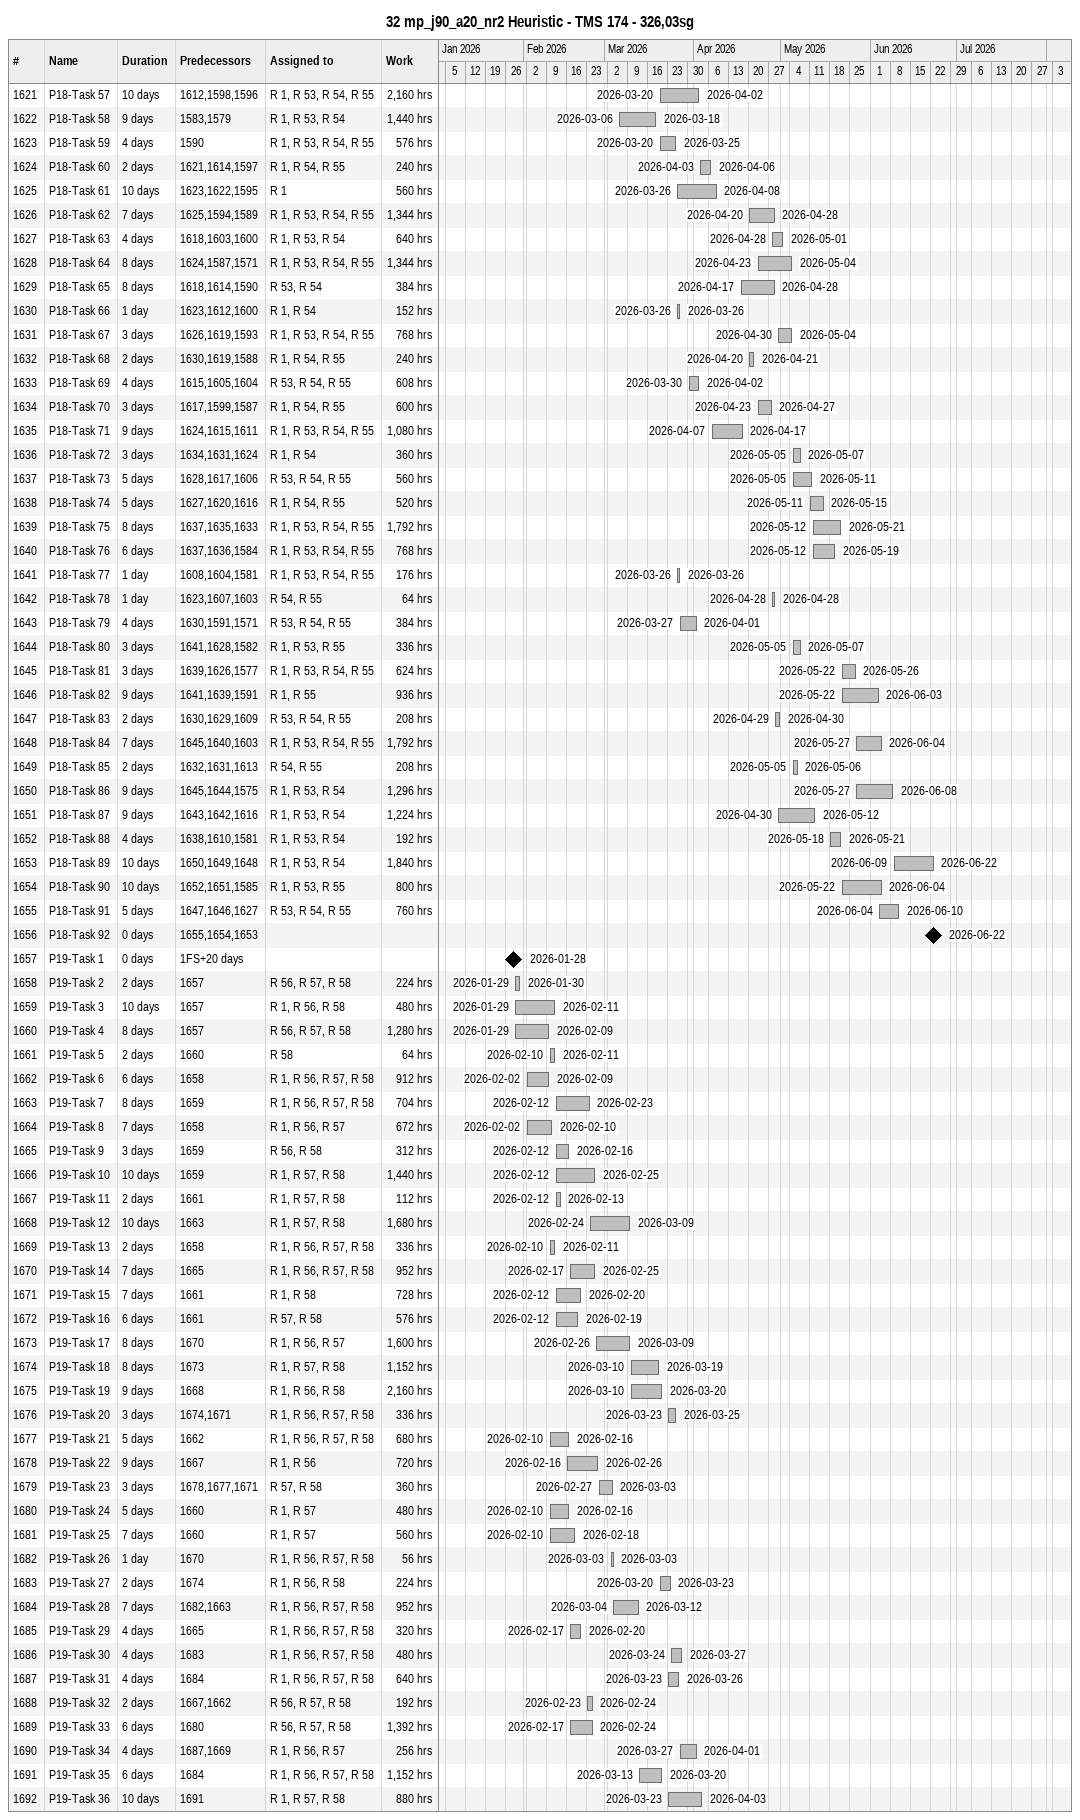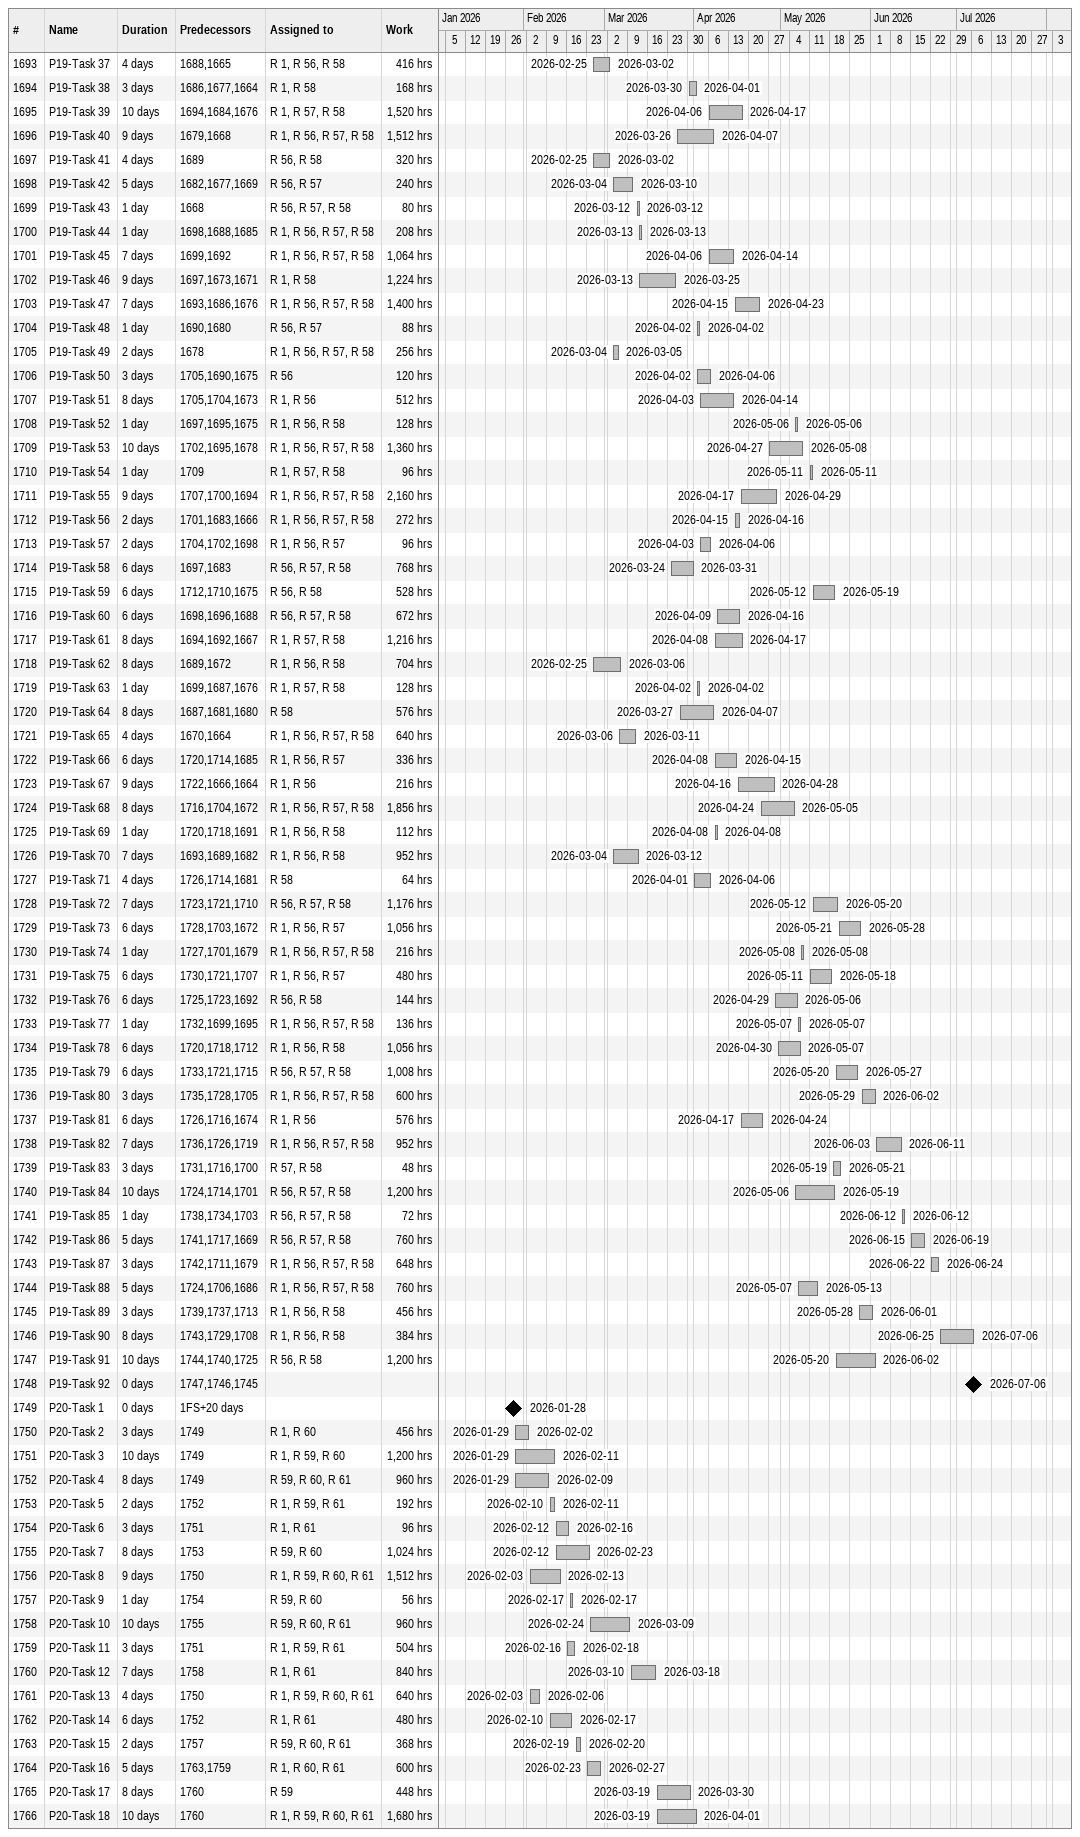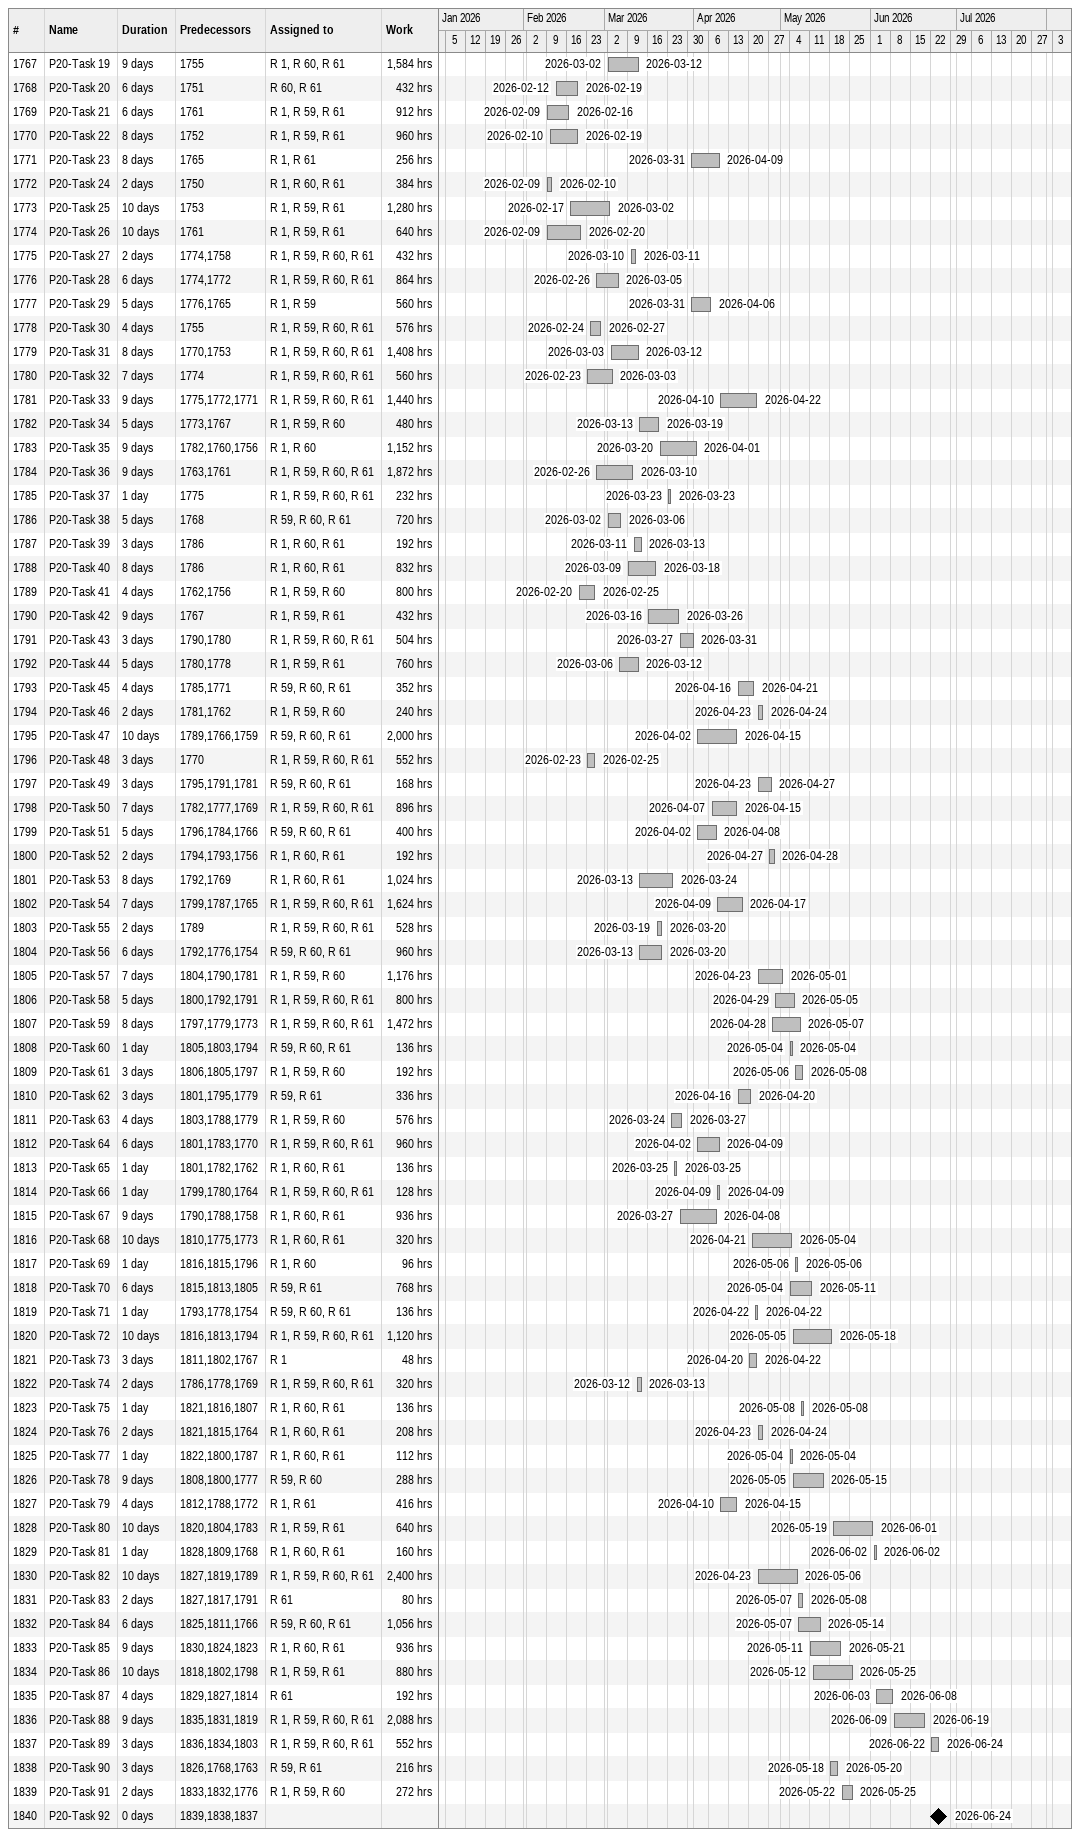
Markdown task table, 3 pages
32 mp_j90_a20_nr2 Heuristic - TMS 174 - 326,03sg

| ID | Task | Duration | Start | Finish | Predecessors | Resources | Work (h) |
|---|---|---|---|---|---|---|---|
| 1621 | P18-Task 57 | 10d | 2026-03-20 | 2026-04-02 | 1612, 1598, 1596 | R 1, R 53, R 54, R 55 | 2160 |
| 1622 | P18-Task 58 | 9d | 2026-03-06 | 2026-03-18 | 1583, 1579 | R 1, R 53, R 54 | 1440 |
| 1623 | P18-Task 59 | 4d | 2026-03-20 | 2026-03-25 | 1590 | R 1, R 53, R 54, R 55 | 576 |
| 1624 | P18-Task 60 | 2d | 2026-04-03 | 2026-04-06 | 1621, 1614, 1597 | R 1, R 54, R 55 | 240 |
| 1625 | P18-Task 61 | 10d | 2026-03-26 | 2026-04-08 | 1623, 1622, 1595 | R 1 | 560 |
| 1626 | P18-Task 62 | 7d | 2026-04-20 | 2026-04-28 | 1625, 1594, 1589 | R 1, R 53, R 54, R 55 | 1344 |
| 1627 | P18-Task 63 | 4d | 2026-04-28 | 2026-05-01 | 1618, 1603, 1600 | R 1, R 53, R 54 | 640 |
| 1628 | P18-Task 64 | 8d | 2026-04-23 | 2026-05-04 | 1624, 1587, 1571 | R 1, R 53, R 54, R 55 | 1344 |
| 1629 | P18-Task 65 | 8d | 2026-04-17 | 2026-04-28 | 1618, 1614, 1590 | R 53, R 54 | 384 |
| 1630 | P18-Task 66 | 1d | 2026-03-26 | 2026-03-26 | 1623, 1612, 1600 | R 1, R 54 | 152 |
| 1631 | P18-Task 67 | 3d | 2026-04-30 | 2026-05-04 | 1626, 1619, 1593 | R 1, R 53, R 54, R 55 | 768 |
| 1632 | P18-Task 68 | 2d | 2026-04-20 | 2026-04-21 | 1630, 1619, 1588 | R 1, R 54, R 55 | 240 |
| 1633 | P18-Task 69 | 4d | 2026-03-30 | 2026-04-02 | 1615, 1605, 1604 | R 53, R 54, R 55 | 608 |
| 1634 | P18-Task 70 | 3d | 2026-04-23 | 2026-04-27 | 1617, 1599, 1587 | R 1, R 54, R 55 | 600 |
| 1635 | P18-Task 71 | 9d | 2026-04-07 | 2026-04-17 | 1624, 1615, 1611 | R 1, R 53, R 54, R 55 | 1080 |
| 1636 | P18-Task 72 | 3d | 2026-05-05 | 2026-05-07 | 1634, 1631, 1624 | R 1, R 54 | 360 |
| 1637 | P18-Task 73 | 5d | 2026-05-05 | 2026-05-11 | 1628, 1617, 1606 | R 53, R 54, R 55 | 560 |
| 1638 | P18-Task 74 | 5d | 2026-05-11 | 2026-05-15 | 1627, 1620, 1616 | R 1, R 54, R 55 | 520 |
| 1639 | P18-Task 75 | 8d | 2026-05-12 | 2026-05-21 | 1637, 1635, 1633 | R 1, R 53, R 54, R 55 | 1792 |
| 1640 | P18-Task 76 | 6d | 2026-05-12 | 2026-05-19 | 1637, 1636, 1584 | R 1, R 53, R 54, R 55 | 768 |
| 1641 | P18-Task 77 | 1d | 2026-03-26 | 2026-03-26 | 1608, 1604, 1581 | R 1, R 53, R 54, R 55 | 176 |
| 1642 | P18-Task 78 | 1d | 2026-04-28 | 2026-04-28 | 1623, 1607, 1603 | R 54, R 55 | 64 |
| 1643 | P18-Task 79 | 4d | 2026-03-27 | 2026-04-01 | 1630, 1591, 1571 | R 53, R 54, R 55 | 384 |
| 1644 | P18-Task 80 | 3d | 2026-05-05 | 2026-05-07 | 1641, 1628, 1582 | R 1, R 53, R 55 | 336 |
| 1645 | P18-Task 81 | 3d | 2026-05-22 | 2026-05-26 | 1639, 1626, 1577 | R 1, R 53, R 54, R 55 | 624 |
| 1646 | P18-Task 82 | 9d | 2026-05-22 | 2026-06-03 | 1641, 1639, 1591 | R 1, R 55 | 936 |
| 1647 | P18-Task 83 | 2d | 2026-04-29 | 2026-04-30 | 1630, 1629, 1609 | R 53, R 54, R 55 | 208 |
| 1648 | P18-Task 84 | 7d | 2026-05-27 | 2026-06-04 | 1645, 1640, 1603 | R 1, R 53, R 54, R 55 | 1792 |
| 1649 | P18-Task 85 | 2d | 2026-05-05 | 2026-05-06 | 1632, 1631, 1613 | R 54, R 55 | 208 |
| 1650 | P18-Task 86 | 9d | 2026-05-27 | 2026-06-08 | 1645, 1644, 1575 | R 1, R 53, R 54 | 1296 |
| 1651 | P18-Task 87 | 9d | 2026-04-30 | 2026-05-12 | 1643, 1642, 1616 | R 1, R 53, R 54 | 1224 |
| 1652 | P18-Task 88 | 4d | 2026-05-18 | 2026-05-21 | 1638, 1610, 1581 | R 1, R 53, R 54 | 192 |
| 1653 | P18-Task 89 | 10d | 2026-06-09 | 2026-06-22 | 1650, 1649, 1648 | R 1, R 53, R 54 | 1840 |
| 1654 | P18-Task 90 | 10d | 2026-05-22 | 2026-06-04 | 1652, 1651, 1585 | R 1, R 53, R 55 | 800 |
| 1655 | P18-Task 91 | 5d | 2026-06-04 | 2026-06-10 | 1647, 1646, 1627 | R 53, R 54, R 55 | 760 |
| 1656 | P18-Task 92 | 0d | 2026-06-22 | 2026-06-22 | 1655, 1654, 1653 |  |  |
| 1657 | P19-Task 1 | 0d | 2026-01-28 | 2026-01-28 | 1FS+20d |  |  |
| 1658 | P19-Task 2 | 2d | 2026-01-29 | 2026-01-30 | 1657 | R 56, R 57, R 58 | 224 |
| 1659 | P19-Task 3 | 10d | 2026-01-29 | 2026-02-11 | 1657 | R 1, R 56, R 58 | 480 |
| 1660 | P19-Task 4 | 8d | 2026-01-29 | 2026-02-09 | 1657 | R 56, R 57, R 58 | 1280 |
| 1661 | P19-Task 5 | 2d | 2026-02-10 | 2026-02-11 | 1660 | R 58 | 64 |
| 1662 | P19-Task 6 | 6d | 2026-02-02 | 2026-02-09 | 1658 | R 1, R 56, R 57, R 58 | 912 |
| 1663 | P19-Task 7 | 8d | 2026-02-12 | 2026-02-23 | 1659 | R 1, R 56, R 57, R 58 | 704 |
| 1664 | P19-Task 8 | 7d | 2026-02-02 | 2026-02-10 | 1658 | R 1, R 56, R 57 | 672 |
| 1665 | P19-Task 9 | 3d | 2026-02-12 | 2026-02-16 | 1659 | R 56, R 58 | 312 |
| 1666 | P19-Task 10 | 10d | 2026-02-12 | 2026-02-25 | 1659 | R 1, R 57, R 58 | 1440 |
| 1667 | P19-Task 11 | 2d | 2026-02-12 | 2026-02-13 | 1661 | R 1, R 57, R 58 | 112 |
| 1668 | P19-Task 12 | 10d | 2026-02-24 | 2026-03-09 | 1663 | R 1, R 57, R 58 | 1680 |
| 1669 | P19-Task 13 | 2d | 2026-02-10 | 2026-02-11 | 1658 | R 1, R 56, R 57, R 58 | 336 |
| 1670 | P19-Task 14 | 7d | 2026-02-17 | 2026-02-25 | 1665 | R 1, R 56, R 57, R 58 | 952 |
| 1671 | P19-Task 15 | 7d | 2026-02-12 | 2026-02-20 | 1661 | R 1, R 58 | 728 |
| 1672 | P19-Task 16 | 6d | 2026-02-12 | 2026-02-19 | 1661 | R 57, R 58 | 576 |
| 1673 | P19-Task 17 | 8d | 2026-02-26 | 2026-03-09 | 1670 | R 1, R 56, R 57 | 1600 |
| 1674 | P19-Task 18 | 8d | 2026-03-10 | 2026-03-19 | 1673 | R 1, R 57, R 58 | 1152 |
| 1675 | P19-Task 19 | 9d | 2026-03-10 | 2026-03-20 | 1668 | R 1, R 56, R 58 | 2160 |
| 1676 | P19-Task 20 | 3d | 2026-03-23 | 2026-03-25 | 1674, 1671 | R 1, R 56, R 57, R 58 | 336 |
| 1677 | P19-Task 21 | 5d | 2026-02-10 | 2026-02-16 | 1662 | R 1, R 56, R 57, R 58 | 680 |
| 1678 | P19-Task 22 | 9d | 2026-02-16 | 2026-02-26 | 1667 | R 1, R 56 | 720 |
| 1679 | P19-Task 23 | 3d | 2026-02-27 | 2026-03-03 | 1678, 1677, 1671 | R 57, R 58 | 360 |
| 1680 | P19-Task 24 | 5d | 2026-02-10 | 2026-02-16 | 1660 | R 1, R 57 | 480 |
| 1681 | P19-Task 25 | 7d | 2026-02-10 | 2026-02-18 | 1660 | R 1, R 57 | 560 |
| 1682 | P19-Task 26 | 1d | 2026-03-03 | 2026-03-03 | 1670 | R 1, R 56, R 57, R 58 | 56 |
| 1683 | P19-Task 27 | 2d | 2026-03-20 | 2026-03-23 | 1674 | R 1, R 56, R 58 | 224 |
| 1684 | P19-Task 28 | 7d | 2026-03-04 | 2026-03-12 | 1682, 1663 | R 1, R 56, R 57, R 58 | 952 |
| 1685 | P19-Task 29 | 4d | 2026-02-17 | 2026-02-20 | 1665 | R 1, R 56, R 57, R 58 | 320 |
| 1686 | P19-Task 30 | 4d | 2026-03-24 | 2026-03-27 | 1683 | R 1, R 56, R 57, R 58 | 480 |
| 1687 | P19-Task 31 | 4d | 2026-03-23 | 2026-03-26 | 1684 | R 1, R 56, R 57, R 58 | 640 |
| 1688 | P19-Task 32 | 2d | 2026-02-23 | 2026-02-24 | 1667, 1662 | R 56, R 57, R 58 | 192 |
| 1689 | P19-Task 33 | 6d | 2026-02-17 | 2026-02-24 | 1680 | R 56, R 57, R 58 | 1392 |
| 1690 | P19-Task 34 | 4d | 2026-03-27 | 2026-04-01 | 1687, 1669 | R 1, R 56, R 57 | 256 |
| 1691 | P19-Task 35 | 6d | 2026-03-13 | 2026-03-20 | 1684 | R 1, R 56, R 57, R 58 | 1152 |
| 1692 | P19-Task 36 | 10d | 2026-03-23 | 2026-04-03 | 1691 | R 1, R 57, R 58 | 880 |
| 1693 | P19-Task 37 | 4d | 2026-02-25 | 2026-03-02 | 1688, 1665 | R 1, R 56, R 58 | 416 |
| 1694 | P19-Task 38 | 3d | 2026-03-30 | 2026-04-01 | 1686, 1677, 1664 | R 1, R 58 | 168 |
| 1695 | P19-Task 39 | 10d | 2026-04-06 | 2026-04-17 | 1694, 1684, 1676 | R 1, R 57, R 58 | 1520 |
| 1696 | P19-Task 40 | 9d | 2026-03-26 | 2026-04-07 | 1679, 1668 | R 1, R 56, R 57, R 58 | 1512 |
| 1697 | P19-Task 41 | 4d | 2026-02-25 | 2026-03-02 | 1689 | R 56, R 58 | 320 |
| 1698 | P19-Task 42 | 5d | 2026-03-04 | 2026-03-10 | 1682, 1677, 1669 | R 56, R 57 | 240 |
| 1699 | P19-Task 43 | 1d | 2026-03-12 | 2026-03-12 | 1668 | R 56, R 57, R 58 | 80 |
| 1700 | P19-Task 44 | 1d | 2026-03-13 | 2026-03-13 | 1698, 1688, 1685 | R 1, R 56, R 57, R 58 | 208 |
| 1701 | P19-Task 45 | 7d | 2026-04-06 | 2026-04-14 | 1699, 1692 | R 1, R 56, R 57, R 58 | 1064 |
| 1702 | P19-Task 46 | 9d | 2026-03-13 | 2026-03-25 | 1697, 1673, 1671 | R 1, R 58 | 1224 |
| 1703 | P19-Task 47 | 7d | 2026-04-15 | 2026-04-23 | 1693, 1686, 1676 | R 1, R 56, R 57, R 58 | 1400 |
| 1704 | P19-Task 48 | 1d | 2026-04-02 | 2026-04-02 | 1690, 1680 | R 56, R 57 | 88 |
| 1705 | P19-Task 49 | 2d | 2026-03-04 | 2026-03-05 | 1678 | R 1, R 56, R 57, R 58 | 256 |
| 1706 | P19-Task 50 | 3d | 2026-04-02 | 2026-04-06 | 1705, 1690, 1675 | R 56 | 120 |
| 1707 | P19-Task 51 | 8d | 2026-04-03 | 2026-04-14 | 1705, 1704, 1673 | R 1, R 56 | 512 |
| 1708 | P19-Task 52 | 1d | 2026-05-06 | 2026-05-06 | 1697, 1695, 1675 | R 1, R 56, R 58 | 128 |
| 1709 | P19-Task 53 | 10d | 2026-04-27 | 2026-05-08 | 1702, 1695, 1678 | R 1, R 56, R 57, R 58 | 1360 |
| 1710 | P19-Task 54 | 1d | 2026-05-11 | 2026-05-11 | 1709 | R 1, R 57, R 58 | 96 |
| 1711 | P19-Task 55 | 9d | 2026-04-17 | 2026-04-29 | 1707, 1700, 1694 | R 1, R 56, R 57, R 58 | 2160 |
| 1712 | P19-Task 56 | 2d | 2026-04-15 | 2026-04-16 | 1701, 1683, 1666 | R 1, R 56, R 57, R 58 | 272 |
| 1713 | P19-Task 57 | 2d | 2026-04-03 | 2026-04-06 | 1704, 1702, 1698 | R 1, R 56, R 57 | 96 |
| 1714 | P19-Task 58 | 6d | 2026-03-24 | 2026-03-31 | 1697, 1683 | R 56, R 57, R 58 | 768 |
| 1715 | P19-Task 59 | 6d | 2026-05-12 | 2026-05-19 | 1712, 1710, 1675 | R 56, R 58 | 528 |
| 1716 | P19-Task 60 | 6d | 2026-04-09 | 2026-04-16 | 1698, 1696, 1688 | R 56, R 57, R 58 | 672 |
| 1717 | P19-Task 61 | 8d | 2026-04-08 | 2026-04-17 | 1694, 1692, 1667 | R 1, R 57, R 58 | 1216 |
| 1718 | P19-Task 62 | 8d | 2026-02-25 | 2026-03-06 | 1689, 1672 | R 1, R 56, R 58 | 704 |
| 1719 | P19-Task 63 | 1d | 2026-04-02 | 2026-04-02 | 1699, 1687, 1676 | R 1, R 57, R 58 | 128 |
| 1720 | P19-Task 64 | 8d | 2026-03-27 | 2026-04-07 | 1687, 1681, 1680 | R 58 | 576 |
| 1721 | P19-Task 65 | 4d | 2026-03-06 | 2026-03-11 | 1670, 1664 | R 1, R 56, R 57, R 58 | 640 |
| 1722 | P19-Task 66 | 6d | 2026-04-08 | 2026-04-15 | 1720, 1714, 1685 | R 1, R 56, R 57 | 336 |
| 1723 | P19-Task 67 | 9d | 2026-04-16 | 2026-04-28 | 1722, 1666, 1664 | R 1, R 56 | 216 |
| 1724 | P19-Task 68 | 8d | 2026-04-24 | 2026-05-05 | 1716, 1704, 1672 | R 1, R 56, R 57, R 58 | 1856 |
| 1725 | P19-Task 69 | 1d | 2026-04-08 | 2026-04-08 | 1720, 1718, 1691 | R 1, R 56, R 58 | 112 |
| 1726 | P19-Task 70 | 7d | 2026-03-04 | 2026-03-12 | 1693, 1689, 1682 | R 1, R 56, R 58 | 952 |
| 1727 | P19-Task 71 | 4d | 2026-04-01 | 2026-04-06 | 1726, 1714, 1681 | R 58 | 64 |
| 1728 | P19-Task 72 | 7d | 2026-05-12 | 2026-05-20 | 1723, 1721, 1710 | R 56, R 57, R 58 | 1176 |
| 1729 | P19-Task 73 | 6d | 2026-05-21 | 2026-05-28 | 1728, 1703, 1672 | R 1, R 56, R 57 | 1056 |
| 1730 | P19-Task 74 | 1d | 2026-05-08 | 2026-05-08 | 1727, 1701, 1679 | R 1, R 56, R 57, R 58 | 216 |
| 1731 | P19-Task 75 | 6d | 2026-05-11 | 2026-05-18 | 1730, 1721, 1707 | R 1, R 56, R 57 | 480 |
| 1732 | P19-Task 76 | 6d | 2026-04-29 | 2026-05-06 | 1725, 1723, 1692 | R 56, R 58 | 144 |
| 1733 | P19-Task 77 | 1d | 2026-05-07 | 2026-05-07 | 1732, 1699, 1695 | R 1, R 56, R 57, R 58 | 136 |
| 1734 | P19-Task 78 | 6d | 2026-04-30 | 2026-05-07 | 1720, 1718, 1712 | R 1, R 56, R 58 | 1056 |
| 1735 | P19-Task 79 | 6d | 2026-05-20 | 2026-05-27 | 1733, 1721, 1715 | R 56, R 57, R 58 | 1008 |
| 1736 | P19-Task 80 | 3d | 2026-05-29 | 2026-06-02 | 1735, 1728, 1705 | R 1, R 56, R 57, R 58 | 600 |
| 1737 | P19-Task 81 | 6d | 2026-04-17 | 2026-04-24 | 1726, 1716, 1674 | R 1, R 56 | 576 |
| 1738 | P19-Task 82 | 7d | 2026-06-03 | 2026-06-11 | 1736, 1726, 1719 | R 1, R 56, R 57, R 58 | 952 |
| 1739 | P19-Task 83 | 3d | 2026-05-19 | 2026-05-21 | 1731, 1716, 1700 | R 57, R 58 | 48 |
| 1740 | P19-Task 84 | 10d | 2026-05-06 | 2026-05-19 | 1724, 1714, 1701 | R 56, R 57, R 58 | 1200 |
| 1741 | P19-Task 85 | 1d | 2026-06-12 | 2026-06-12 | 1738, 1734, 1703 | R 56, R 57, R 58 | 72 |
| 1742 | P19-Task 86 | 5d | 2026-06-15 | 2026-06-19 | 1741, 1717, 1669 | R 56, R 57, R 58 | 760 |
| 1743 | P19-Task 87 | 3d | 2026-06-22 | 2026-06-24 | 1742, 1711, 1679 | R 1, R 56, R 57, R 58 | 648 |
| 1744 | P19-Task 88 | 5d | 2026-05-07 | 2026-05-13 | 1724, 1706, 1686 | R 1, R 56, R 57, R 58 | 760 |
| 1745 | P19-Task 89 | 3d | 2026-05-28 | 2026-06-01 | 1739, 1737, 1713 | R 1, R 56, R 58 | 456 |
| 1746 | P19-Task 90 | 8d | 2026-06-25 | 2026-07-06 | 1743, 1729, 1708 | R 1, R 56, R 58 | 384 |
| 1747 | P19-Task 91 | 10d | 2026-05-20 | 2026-06-02 | 1744, 1740, 1725 | R 56, R 58 | 1200 |
| 1748 | P19-Task 92 | 0d | 2026-07-06 | 2026-07-06 | 1747, 1746, 1745 |  |  |
| 1749 | P20-Task 1 | 0d | 2026-01-28 | 2026-01-28 | 1FS+20d |  |  |
| 1750 | P20-Task 2 | 3d | 2026-01-29 | 2026-02-02 | 1749 | R 1, R 60 | 456 |
| 1751 | P20-Task 3 | 10d | 2026-01-29 | 2026-02-11 | 1749 | R 1, R 59, R 60 | 1200 |
| 1752 | P20-Task 4 | 8d | 2026-01-29 | 2026-02-09 | 1749 | R 59, R 60, R 61 | 960 |
| 1753 | P20-Task 5 | 2d | 2026-02-10 | 2026-02-11 | 1752 | R 1, R 59, R 61 | 192 |
| 1754 | P20-Task 6 | 3d | 2026-02-12 | 2026-02-16 | 1751 | R 1, R 61 | 96 |
| 1755 | P20-Task 7 | 8d | 2026-02-12 | 2026-02-23 | 1753 | R 59, R 60 | 1024 |
| 1756 | P20-Task 8 | 9d | 2026-02-03 | 2026-02-13 | 1750 | R 1, R 59, R 60, R 61 | 1512 |
| 1757 | P20-Task 9 | 1d | 2026-02-17 | 2026-02-17 | 1754 | R 59, R 60 | 56 |
| 1758 | P20-Task 10 | 10d | 2026-02-24 | 2026-03-09 | 1755 | R 59, R 60, R 61 | 960 |
| 1759 | P20-Task 11 | 3d | 2026-02-16 | 2026-02-18 | 1751 | R 1, R 59, R 61 | 504 |
| 1760 | P20-Task 12 | 7d | 2026-03-10 | 2026-03-18 | 1758 | R 1, R 61 | 840 |
| 1761 | P20-Task 13 | 4d | 2026-02-03 | 2026-02-06 | 1750 | R 1, R 59, R 60, R 61 | 640 |
| 1762 | P20-Task 14 | 6d | 2026-02-10 | 2026-02-17 | 1752 | R 1, R 61 | 480 |
| 1763 | P20-Task 15 | 2d | 2026-02-19 | 2026-02-20 | 1757 | R 59, R 60, R 61 | 368 |
| 1764 | P20-Task 16 | 5d | 2026-02-23 | 2026-02-27 | 1763, 1759 | R 1, R 60, R 61 | 600 |
| 1765 | P20-Task 17 | 8d | 2026-03-19 | 2026-03-30 | 1760 | R 59 | 448 |
| 1766 | P20-Task 18 | 10d | 2026-03-19 | 2026-04-01 | 1760 | R 1, R 59, R 60, R 61 | 1680 |
| 1767 | P20-Task 19 | 9d | 2026-03-02 | 2026-03-12 | 1755 | R 1, R 60, R 61 | 1584 |
| 1768 | P20-Task 20 | 6d | 2026-02-12 | 2026-02-19 | 1751 | R 60, R 61 | 432 |
| 1769 | P20-Task 21 | 6d | 2026-02-09 | 2026-02-16 | 1761 | R 1, R 59, R 61 | 912 |
| 1770 | P20-Task 22 | 8d | 2026-02-10 | 2026-02-19 | 1752 | R 1, R 59, R 61 | 960 |
| 1771 | P20-Task 23 | 8d | 2026-03-31 | 2026-04-09 | 1765 | R 1, R 61 | 256 |
| 1772 | P20-Task 24 | 2d | 2026-02-09 | 2026-02-10 | 1750 | R 1, R 60, R 61 | 384 |
| 1773 | P20-Task 25 | 10d | 2026-02-17 | 2026-03-02 | 1753 | R 1, R 59, R 61 | 1280 |
| 1774 | P20-Task 26 | 10d | 2026-02-09 | 2026-02-20 | 1761 | R 1, R 59, R 61 | 640 |
| 1775 | P20-Task 27 | 2d | 2026-03-10 | 2026-03-11 | 1774, 1758 | R 1, R 59, R 60, R 61 | 432 |
| 1776 | P20-Task 28 | 6d | 2026-02-26 | 2026-03-05 | 1774, 1772 | R 1, R 59, R 60, R 61 | 864 |
| 1777 | P20-Task 29 | 5d | 2026-03-31 | 2026-04-06 | 1776, 1765 | R 1, R 59 | 560 |
| 1778 | P20-Task 30 | 4d | 2026-02-24 | 2026-02-27 | 1755 | R 1, R 59, R 60, R 61 | 576 |
| 1779 | P20-Task 31 | 8d | 2026-03-03 | 2026-03-12 | 1770, 1753 | R 1, R 59, R 60, R 61 | 1408 |
| 1780 | P20-Task 32 | 7d | 2026-02-23 | 2026-03-03 | 1774 | R 1, R 59, R 60, R 61 | 560 |
| 1781 | P20-Task 33 | 9d | 2026-04-10 | 2026-04-22 | 1775, 1772, 1771 | R 1, R 59, R 60, R 61 | 1440 |
| 1782 | P20-Task 34 | 5d | 2026-03-13 | 2026-03-19 | 1773, 1767 | R 1, R 59, R 60 | 480 |
| 1783 | P20-Task 35 | 9d | 2026-03-20 | 2026-04-01 | 1782, 1760, 1756 | R 1, R 60 | 1152 |
| 1784 | P20-Task 36 | 9d | 2026-02-26 | 2026-03-10 | 1763, 1761 | R 1, R 59, R 60, R 61 | 1872 |
| 1785 | P20-Task 37 | 1d | 2026-03-23 | 2026-03-23 | 1775 | R 1, R 59, R 60, R 61 | 232 |
| 1786 | P20-Task 38 | 5d | 2026-03-02 | 2026-03-06 | 1768 | R 59, R 60, R 61 | 720 |
| 1787 | P20-Task 39 | 3d | 2026-03-11 | 2026-03-13 | 1786 | R 1, R 60, R 61 | 192 |
| 1788 | P20-Task 40 | 8d | 2026-03-09 | 2026-03-18 | 1786 | R 1, R 60, R 61 | 832 |
| 1789 | P20-Task 41 | 4d | 2026-02-20 | 2026-02-25 | 1762, 1756 | R 1, R 59, R 60 | 800 |
| 1790 | P20-Task 42 | 9d | 2026-03-16 | 2026-03-26 | 1767 | R 1, R 59, R 61 | 432 |
| 1791 | P20-Task 43 | 3d | 2026-03-27 | 2026-03-31 | 1790, 1780 | R 1, R 59, R 60, R 61 | 504 |
| 1792 | P20-Task 44 | 5d | 2026-03-06 | 2026-03-12 | 1780, 1778 | R 1, R 59, R 61 | 760 |
| 1793 | P20-Task 45 | 4d | 2026-04-16 | 2026-04-21 | 1785, 1771 | R 59, R 60, R 61 | 352 |
| 1794 | P20-Task 46 | 2d | 2026-04-23 | 2026-04-24 | 1781, 1762 | R 1, R 59, R 60 | 240 |
| 1795 | P20-Task 47 | 10d | 2026-04-02 | 2026-04-15 | 1789, 1766, 1759 | R 59, R 60, R 61 | 2000 |
| 1796 | P20-Task 48 | 3d | 2026-02-23 | 2026-02-25 | 1770 | R 1, R 59, R 60, R 61 | 552 |
| 1797 | P20-Task 49 | 3d | 2026-04-23 | 2026-04-27 | 1795, 1791, 1781 | R 59, R 60, R 61 | 168 |
| 1798 | P20-Task 50 | 7d | 2026-04-07 | 2026-04-15 | 1782, 1777, 1769 | R 1, R 59, R 60, R 61 | 896 |
| 1799 | P20-Task 51 | 5d | 2026-04-02 | 2026-04-08 | 1796, 1784, 1766 | R 59, R 60, R 61 | 400 |
| 1800 | P20-Task 52 | 2d | 2026-04-27 | 2026-04-28 | 1794, 1793, 1756 | R 1, R 60, R 61 | 192 |
| 1801 | P20-Task 53 | 8d | 2026-03-13 | 2026-03-24 | 1792, 1769 | R 1, R 60, R 61 | 1024 |
| 1802 | P20-Task 54 | 7d | 2026-04-09 | 2026-04-17 | 1799, 1787, 1765 | R 1, R 59, R 60, R 61 | 1624 |
| 1803 | P20-Task 55 | 2d | 2026-03-19 | 2026-03-20 | 1789 | R 1, R 59, R 60, R 61 | 528 |
| 1804 | P20-Task 56 | 6d | 2026-03-13 | 2026-03-20 | 1792, 1776, 1754 | R 59, R 60, R 61 | 960 |
| 1805 | P20-Task 57 | 7d | 2026-04-23 | 2026-05-01 | 1804, 1790, 1781 | R 1, R 59, R 60 | 1176 |
| 1806 | P20-Task 58 | 5d | 2026-04-29 | 2026-05-05 | 1800, 1792, 1791 | R 1, R 59, R 60, R 61 | 800 |
| 1807 | P20-Task 59 | 8d | 2026-04-28 | 2026-05-07 | 1797, 1779, 1773 | R 1, R 59, R 60, R 61 | 1472 |
| 1808 | P20-Task 60 | 1d | 2026-05-04 | 2026-05-04 | 1805, 1803, 1794 | R 59, R 60, R 61 | 136 |
| 1809 | P20-Task 61 | 3d | 2026-05-06 | 2026-05-08 | 1806, 1805, 1797 | R 1, R 59, R 60 | 192 |
| 1810 | P20-Task 62 | 3d | 2026-04-16 | 2026-04-20 | 1801, 1795, 1779 | R 59, R 61 | 336 |
| 1811 | P20-Task 63 | 4d | 2026-03-24 | 2026-03-27 | 1803, 1788, 1779 | R 1, R 59, R 60 | 576 |
| 1812 | P20-Task 64 | 6d | 2026-04-02 | 2026-04-09 | 1801, 1783, 1770 | R 1, R 59, R 60, R 61 | 960 |
| 1813 | P20-Task 65 | 1d | 2026-03-25 | 2026-03-25 | 1801, 1782, 1762 | R 1, R 60, R 61 | 136 |
| 1814 | P20-Task 66 | 1d | 2026-04-09 | 2026-04-09 | 1799, 1780, 1764 | R 1, R 59, R 60, R 61 | 128 |
| 1815 | P20-Task 67 | 9d | 2026-03-27 | 2026-04-08 | 1790, 1788, 1758 | R 1, R 60, R 61 | 936 |
| 1816 | P20-Task 68 | 10d | 2026-04-21 | 2026-05-04 | 1810, 1775, 1773 | R 1, R 60, R 61 | 320 |
| 1817 | P20-Task 69 | 1d | 2026-05-06 | 2026-05-06 | 1816, 1815, 1796 | R 1, R 60 | 96 |
| 1818 | P20-Task 70 | 6d | 2026-05-04 | 2026-05-11 | 1815, 1813, 1805 | R 59, R 61 | 768 |
| 1819 | P20-Task 71 | 1d | 2026-04-22 | 2026-04-22 | 1793, 1778, 1754 | R 59, R 60, R 61 | 136 |
| 1820 | P20-Task 72 | 10d | 2026-05-05 | 2026-05-18 | 1816, 1813, 1794 | R 1, R 59, R 60, R 61 | 1120 |
| 1821 | P20-Task 73 | 3d | 2026-04-20 | 2026-04-22 | 1811, 1802, 1767 | R 1 | 48 |
| 1822 | P20-Task 74 | 2d | 2026-03-12 | 2026-03-13 | 1786, 1778, 1769 | R 1, R 59, R 60, R 61 | 320 |
| 1823 | P20-Task 75 | 1d | 2026-05-08 | 2026-05-08 | 1821, 1816, 1807 | R 1, R 60, R 61 | 136 |
| 1824 | P20-Task 76 | 2d | 2026-04-23 | 2026-04-24 | 1821, 1815, 1764 | R 1, R 60, R 61 | 208 |
| 1825 | P20-Task 77 | 1d | 2026-05-04 | 2026-05-04 | 1822, 1800, 1787 | R 1, R 60, R 61 | 112 |
| 1826 | P20-Task 78 | 9d | 2026-05-05 | 2026-05-15 | 1808, 1800, 1777 | R 59, R 60 | 288 |
| 1827 | P20-Task 79 | 4d | 2026-04-10 | 2026-04-15 | 1812, 1788, 1772 | R 1, R 61 | 416 |
| 1828 | P20-Task 80 | 10d | 2026-05-19 | 2026-06-01 | 1820, 1804, 1783 | R 1, R 59, R 61 | 640 |
| 1829 | P20-Task 81 | 1d | 2026-06-02 | 2026-06-02 | 1828, 1809, 1768 | R 1, R 60, R 61 | 160 |
| 1830 | P20-Task 82 | 10d | 2026-04-23 | 2026-05-06 | 1827, 1819, 1789 | R 1, R 59, R 60, R 61 | 2400 |
| 1831 | P20-Task 83 | 2d | 2026-05-07 | 2026-05-08 | 1827, 1817, 1791 | R 61 | 80 |
| 1832 | P20-Task 84 | 6d | 2026-05-07 | 2026-05-14 | 1825, 1811, 1766 | R 59, R 60, R 61 | 1056 |
| 1833 | P20-Task 85 | 9d | 2026-05-11 | 2026-05-21 | 1830, 1824, 1823 | R 1, R 60, R 61 | 936 |
| 1834 | P20-Task 86 | 10d | 2026-05-12 | 2026-05-25 | 1818, 1802, 1798 | R 1, R 59, R 61 | 880 |
| 1835 | P20-Task 87 | 4d | 2026-06-03 | 2026-06-08 | 1829, 1827, 1814 | R 61 | 192 |
| 1836 | P20-Task 88 | 9d | 2026-06-09 | 2026-06-19 | 1835, 1831, 1819 | R 1, R 59, R 60, R 61 | 2088 |
| 1837 | P20-Task 89 | 3d | 2026-06-22 | 2026-06-24 | 1836, 1834, 1803 | R 1, R 59, R 60, R 61 | 552 |
| 1838 | P20-Task 90 | 3d | 2026-05-18 | 2026-05-20 | 1826, 1768, 1763 | R 59, R 61 | 216 |
| 1839 | P20-Task 91 | 2d | 2026-05-22 | 2026-05-25 | 1833, 1832, 1776 | R 1, R 59, R 60 | 272 |
| 1840 | P20-Task 92 | 0d | 2026-06-24 | 2026-06-24 | 1839, 1838, 1837 |  |  |
